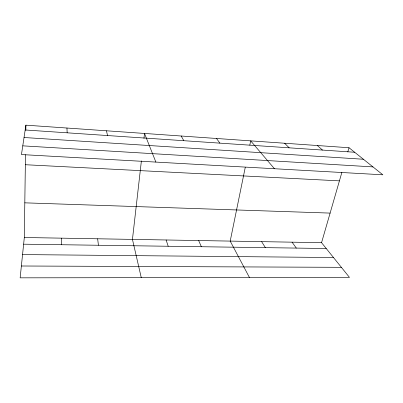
<?xml version="1.0" encoding="UTF-8"?>
<svg xmlns="http://www.w3.org/2000/svg" width="403" height="403" viewBox="0 0 403 403"><rect width="100%" height="100%" fill="white"/><g stroke="black" fill="none" stroke-linecap="round" stroke-linejoin="round"><path stroke-width="0.6" d="M24.321 237.508L321.554 242.687L349.466 277.385L20.15 277.838L24.321 237.508L25.485 154.681M25.832 130.189L25.903 125.162L349.008 147.735L382.85 174.806L21.455 154.556L25.903 125.162M141.393 160.868L132.451 239.392L141.267 277.672M143.957 138.32L144.511 133.448L155.875 162.087M245.276 167.295L230.199 241.095L249.452 277.521M249.8 145.161L250.676 140.864L274.458 168.731M321.554 242.687L341.875 172.398M347.794 151.936L349.008 147.735M21.374 266L341.371 267.32M22.558 254.58L333.488 257.522M23.631 244.188L326.244 248.515M24.81 202.835L330.107 213.096M25.344 164.721L339.427 180.861M22.775 145.846L372.971 166.902M24.034 137.509L363.4 159.25M25.172 129.978L354.65 152.248M317.373 145.528L322.491 150.077M284.614 143.236L289.168 147.825M292.074 242.173L296.306 248.087M216.547 138.481L219.852 143.136M261.638 241.644L265.381 247.644M181.184 136.007L183.798 140.702M198.674 240.546L201.354 246.732M166.112 239.976L168.202 246.258M106.463 130.789L107.536 135.544M97.642 238.783L98.438 245.256M66.953 128.028L67.16 132.814M61.619 238.158L61.699 244.732"/></g></svg>
